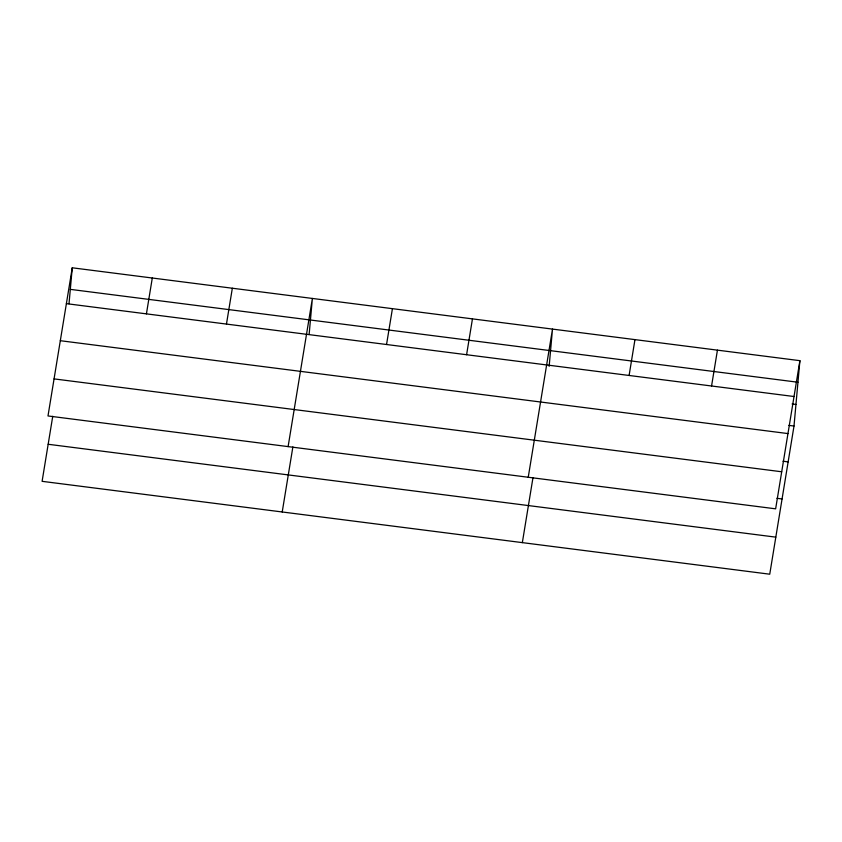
<?xml version="1.0" encoding="UTF-8"?>
<svg xmlns="http://www.w3.org/2000/svg" width="842" height="842" viewBox="0 0 842 842"><rect width="100%" height="100%" fill="white"/><g stroke="black" fill="none" stroke-linecap="round" stroke-linejoin="round"><path stroke-width="1.26" d="M69.012 303.752L72.254 267.798L799.9 360.671L794.006 426.041L769.746 574.202L42.1 481.329L52.751 416.264M309.14 334.4L312.382 298.447L288.111 446.607M549.142 366.354L552.499 329.096L528.239 477.256M72.254 267.798L47.994 415.959L775.64 508.831L799.9 360.671M146.424 313.856L152.297 278.007M226.466 324.075L232.339 288.227M282.217 511.978L292.879 446.913M386.552 344.504L392.425 308.656M466.594 354.724L472.457 318.876M522.345 542.627L532.997 477.561M629.1 375.469L634.963 339.621M711.564 385.994L717.437 350.146M70.307 289.364L797.953 382.247M66.381 303.646L794.027 396.519M792.09 403.981L795.953 404.465M788.849 425.389L794.006 426.041M60.319 340.705L787.965 433.577M782.986 461.237L788.133 461.89M54.067 378.889L781.702 471.773M776.913 498.296L782.071 498.959M48.173 444.271L775.808 537.143"/></g></svg>
